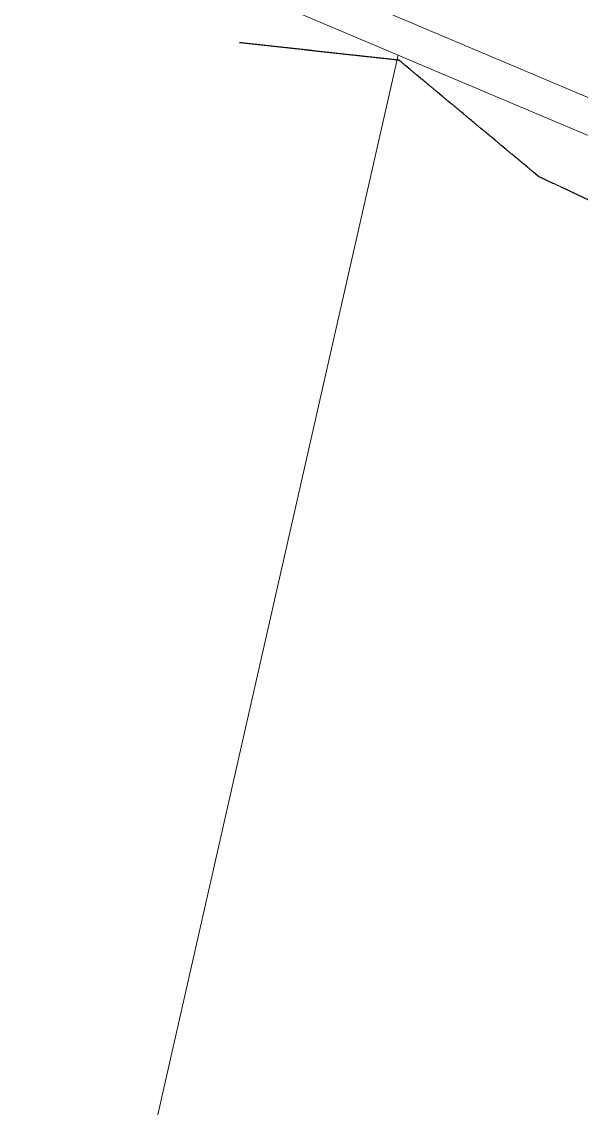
# Model space of a CAD drawing. Header units: metres. Extents: x 260053 to 263659, y 6066351 to 6070551.
# Drawn here: x 260527 to 260926, y 6067915 to 6068690 of the extents above; entities that cross this region are included whole.
import ezdxf

# ---------------------------------------------------------------- set-up
doc = ezdxf.new("R2010")
doc.units = ezdxf.units.M
doc.linetypes.add('Cable Exist OH', pattern=[1, 1, 0])
doc.layers.add('Cadastre Land Parcels_SP_EXT', color=9, linetype='Continuous', lineweight=5)
doc.layers.add('Cadastre Roads_SP_EXT', color=9, linetype='Continuous', lineweight=5)
doc.layers.add('Mains_HV_EXT', color=7, linetype='Continuous')

msp = doc.modelspace()

# ---------------------------------------------------------------- linework, layer by layer
at = {"layer": 'Cadastre Land Parcels_SP_EXT', "linetype": 'Continuous'}
msp.add_lwpolyline([(260527, 6068806.4), (261131.78, 6068550.63), (261183.43, 6068524.74), (261201.25, 6068493.44), (261287.81, 6068341.5), (261318.04, 6068299.87), (261332.54, 6068279.91), (261344.53, 6068263.39), (261524.06, 6068083.6), (261592.04, 6068036.89), (261681.31, 6067997.49), (261857.34, 6067928.95)], dxfattribs=at)
msp.add_lwpolyline([(261294.35, 6068281.74), (261166.32, 6068492.51), (261153.84, 6068513.06), (261138.16, 6068520.79), (260808.29, 6068660.29), (260795.51, 6068665.7), (260753.72, 6068481.48), (260585.56, 6067739.95), (260944.94, 6067687.71), (261013.32, 6067677.77), (261043, 6067893.71), (261241.46, 6067868.44), (261294.35, 6068281.74)], close=True, dxfattribs=at)
at = {"layer": 'Cadastre Roads_SP_EXT', "linetype": 'Continuous'}
msp.add_lwpolyline([(260714.5, 6068699.95), (260795.51, 6068665.7), (260808.29, 6068660.29), (261138.16, 6068520.79), (261153.84, 6068513.06), (261166.32, 6068492.51), (261294.35, 6068281.74), (261307.79, 6068292.02), (261307.79, 6068292.02), (261318.04, 6068299.87), (261287.81, 6068341.5), (261201.25, 6068493.44), (261183.43, 6068524.74), (261131.78, 6068550.63), (260527, 6068806.4)], dxfattribs=at)
at = {"layer": 'Mains_HV_EXT', "linetype": 'Cable Exist OH'}
msp.add_lwpolyline([(261272.99, 6068299.68), (261210.45, 6068357.62), (261160.16, 6068407.85), (261076.33, 6068494.43), (260895.92, 6068579.01), (260796.23, 6068662.03), (260682.28, 6068674.62)], dxfattribs=at)

doc.saveas('drawing.dxf')
